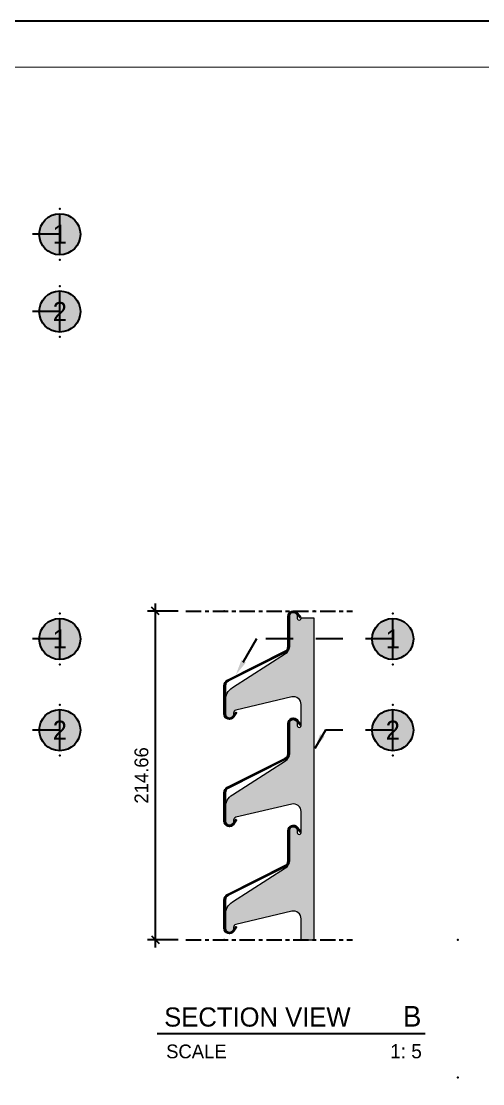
# Model space of a CAD drawing. Header units: millimetres. Extents: x -244126 to 368105, y -173968 to 259060.
# Drawn here: x -14426 to -14125, y 32757 to 33451 of the extents above; entities that cross this region are included whole.
import ezdxf
from ezdxf.enums import TextEntityAlignment as Align

# ---------------------------------------------------------------- set-up
doc = ezdxf.new("R2010")
doc.units = ezdxf.units.MM
doc.header["$MEASUREMENT"] = 0
for name, pattern in [('ACAD_ISO04W100', [30, 24, -3, 0, -3]), ('BORDER2', [22.224999999999998, 6.35, -3.175, 6.35, -3.175, 0, -3.175]), ('CENTER', [2, 1.25, -0.25, 0.25, -0.25]), ('HIDDEN', [9.524999999999999, 6.35, -3.175]), ('TA_GL_000.00010', [0.000275, 0.0001, -2.5e-05, 2.5e-05, -2.5e-05, 0.0001]), ('TA_GL_010.00000', [27.5, 10, -2.5, 2.5, -2.5, 10]), ('TA_HL_001.00', [6.5, 3.55, -2.95]), ('TA_HL_003.00000', [19.5, 10.65, -8.85])]:
    doc.linetypes.add(name, pattern=pattern)
for name, color, linetype in [('000 - D I M', 6, 'Continuous'), ('000 - GRID', 8, 'CENTER'), ('000 - H A T C H', 8, 'Continuous'), ('000 - SYMBOL CON', 1, 'Continuous'), ('000 - T E X T', 4, 'Continuous'), ('000 - TITLEBLOCK', 4, 'Continuous'), ('001 - ASCESSORIES', 1, 'Continuous'), ('A03_SUN LOUVER', 7, 'Continuous')]:
    doc.layers.add(name, color=color, linetype=linetype)
doc.styles.add('BROWALLIA', font='BrowalliaUPC.ttf')
doc.styles.add('Cetury Gothic', font='GOTHIC.TTF')
doc.styles.add('CORDIA', font='cordia.shx')
doc.styles.add('TA', font='Cordia New.ttf', dxfattribs={"height": 4.5})
doc.dimstyles.new('DIM E-E', dxfattribs={"dimscale": 2, "dimtxt": 0.18, "dimasz": 0.1, "dimexe": 0.1, "dimexo": 0.1, "dimgap": 0.09, "dimtad": 1, "dimtoh": 1, "dimzin": 0, "dimdsep": 46, "dimtxsty": 'CORDIA', "dimblk": 'OBLIQUE', "dimcen": 0.1, "dimdle": 0.1, "dimclrd": 40, "dimclre": 140, "dimclrt": 3, "dimadec": 0, "dimazin": 0, "dimtfac": 1, "dimtix": 1, "dimtmove": 2, "dimatfit": 3, "dimfxl": 1, "dimtolj": 1, "dimtzin": 0, "dimarcsym": 0})

# ---------------------------------------------------------------- blocks, each defined once
blk = doc.blocks.new('A$Cfd196da9')
at = {"color": 0, "linetype": 'ByBlock', "const_width": 0.1}
blk.add_lwpolyline([(-143.5, -98.00000000003524), (96.5, -98.00000000003524), (96.5, 98.99999999999818), (-143.5, 98.99999999999818)], close=True, dxfattribs=at)
blk = doc.blocks.new('*U1674')
at = {"layer": '000 - TITLEBLOCK', "color": 250}
blk.add_lwpolyline([(0, 0), (1485, 0), (1485, 1050), (0, 1050)], close=True, dxfattribs=at)
at = {"layer": '000 - T E X T', "color": 3, "xscale": 5, "yscale": 5, "zscale": 5}
blk.add_blockref('A$Cfd196da9', (742.5, 525), dxfattribs=at)
at = {"color": 4, "style": 'TA'}
blk.add_attdef('PAPER_SIZE', text='', height=6.254991836728832, dxfattribs=at).set_placement((1421.497533925394, 24.9351406972437), align=Align.MIDDLE_RIGHT)
blk.add_attdef('SCALE_SIZE', text='', height=6.254991836728832, dxfattribs=at).set_placement((1433.777100564457, 25.06541131656832), align=Align.MIDDLE_LEFT)
at = {"layer": '000 - T E X T', "color": 250, "style": 'TA'}
for tag, height, p in [('SUPERLINK', 5, (43.16158817450173, 1039.413349658148)), ('NAMEFILE', 5, (43.16158817450173, 1029.412246727175)), ('SC', 100, (8.409393920970842, 938.0263306360052))]:
    blk.add_attdef(tag, text='', height=height, dxfattribs=at).set_placement(p, align=Align.MIDDLE_LEFT)
at = {"layer": '000 - T E X T', "color": 4, "style": 'TA'}
for tag, height, p in [('NAME_JOB_1', 5, (1309.16251245334, 845.6251099963947)), ('NAME_JOB_2', 5, (1309.16251245334, 834.7168714372083)), ('NAME_PROJECT_1', 7.5, (1234.516375002395, 797.4226803075817)), ('NAME_PROJECT_2', 7.5, (1234.516375002395, 778.9226803075826)), ('NAME_PROJECT_3', 7.5, (1234.516375002395, 760.4226803075835)), ('CODE_VALUE_1', 4.75, (1302.871305970997, 722.8049402274655)), ('CODE_VALUE_2', 4.75, (1302.871305970997, 707.8049402274655)), ('PART_NAME_VALUE_1', 4.75, (1302.871305970997, 689.6858628249493)), ('PART_NAME_VALUE_2', 4.75, (1302.871305970997, 674.6858628249493)), ('PART_NAME_VALUE_3', 4.75, (1302.871305970997, 659.6858628249493)), ('MATTERIAL_VALUE_1', 9, (1304.892153537603, 642.2587338508606)), ('SPEC_VALUE', 9, (1304.892153537603, 621.71027721678)), ('THICKNESS_VALUE', 9, (1304.892153537603, 601.3211153423731)), ('COATING_VALUE_1', 9, (1304.892153537603, 581.2505284395206)), ('COATING_VALUE_2', 9, (1304.892153537603, 561.1799415366681)), ('NAME_TITLE_1', 6, (1236.266375002397, 194.0433449155262)), ('NAME_TITLE_2', 6, (1236.266375002397, 177.3933449155265)), ('NAME_TITLE_3', 6, (1236.266375002397, 160.7433449155269)), ('DRAWING_NO1', 6.000000000000001, (1236.527177739654, 82.28844565974441)), ('DRAWING_NO2', 6.000000000000001, (1236.527177739654, 62.28623979779741))]:
    blk.add_attdef(tag, text='', height=height, dxfattribs=at).set_placement(p, align=Align.MIDDLE_LEFT)
for tag, p in [('NAME_DAFT', (1383.527439747031, 340.5401880195609)), ('NAME_CHECKED', (1383.527439747031, 306.4879241162589)), ('NAME_DESIGNER', (1383.527439747031, 273.0281518038896)), ('NAME_DESIGN_MGR', (1383.527439747031, 237.7909047187222))]:
    blk.add_attdef(tag, text='', height=9, dxfattribs=at).set_placement(p, align=Align.MIDDLE_CENTER)
for tag, p, height in [('REV', (1383.815755262822, 125.6248846226049), 9.382487755093251), ('NAME_REMARK', (138.2147494100354, 43.25992316494649), 10)]:
    blk.add_attdef(tag, p, '', height=height, dxfattribs=at)
at = {"layer": '000 - T E X T', "color": 4, "style": 'Cetury Gothic'}
for tag, p in [('SHEET_NO.', (1403.947357155112, 84.99435907255929)), ('TOTAL_SHEET_NO.', (1402.414607150331, 44.0996035783246))]:
    blk.add_attdef(tag, text='', height=9, dxfattribs=at).set_placement(p, align=Align.CENTER)
blk = doc.blocks.new('000 - FAMELINE_AL.SUN_LV_70Z_CUT_VIEW')
at = {"layer": '000 - H A T C H'}
h = blk.add_hatch(dxfattribs=at)
h.set_pattern_fill('ANSI32', color=8, scale=2)
h.set_pattern_definition([(45, (0, 0), (-0.5303300858899107, 0.5303300858899107), []), (45, (0.35355339, 0), (-0.5303300858899107, 0.5303300858899107), [])])
edge = h.paths.add_edge_path()
edge.add_arc((-41.71909435685664, 63.80189602588693), 3.399999999999986, 359.7688178317894, 500.7773137959305)
edge.add_line((-44.35305455737182, 65.95183873724041), (-46.44665398359939, 63.3869064088849))
edge.add_line((-46.44665398359939, 63.3869064088849), (-45.98183747762232, 63.00750475393761))
edge.add_line((-45.98183747762232, 63.00750475393761), (-43.88823805138236, 65.57243708230635))
edge.add_arc((-41.71909435685045, 63.8018960258951), 2.799999999993822, -0.25475025521330963, 140.7773137957614, ccw=False)
edge.add_line((-38.91912203336574, 63.78944662088733), (-38.9191220333887, 44.01972320168352))
edge.add_arc((-34.9191220333887, 44.01972320168352), 4, 180, 244.3295045191594)
edge.add_line((-36.6519020997646, 40.41452234159676), (0.8728362579277018, 21.54602793816775))
edge.add_arc((-0.6000267984897698, 18.4816072070802), 3.400000000011559, 1.3181988833821379e-10, 64.32950451929122, ccw=False)
edge.add_line((2.799973201521789, 18.48160720708802), (2.799973201515968, -0.01085875736750097))
edge.add_arc((-1.672240363737032e-06, -4.791312291807515e-06), 2.799995911112356, 214.4412264402325, 359.7778968172909, ccw=False)
edge.add_line((-2.309177256072871, -1.58357203815649), (-4.075200694191153, 0.9916572906804504))
edge.add_line((-4.075200694191153, 0.9916572906804504), (-4.570024391912739, 0.6523204253608128))
edge.add_line((-4.570024391912739, 0.6523204253608128), (-2.804000953798055, -1.922908903484404))
edge.add_arc((1.343924971308752e-13, -6.008527009271347e-13), 3.399999999999771, 214.4412879448393, 359.7725146033154)
edge.add_line((3.399973201521789, -0.01349921971996082), (3.399973201521789, 18.48160720708802))
edge.add_arc((-0.600026798489675, 18.48160720708033), 4.000000000011464, 1.101744141655805e-10, 64.32950451926962)
edge.add_line((1.132753267884254, 22.08680806718075), (-36.39198508980822, 40.95530247060977))
edge.add_arc((-34.9191220333887, 44.01972320168352), 3.400000000000007, 180, 244.3295045191593, ccw=False)
edge.add_line((-38.3191220333887, 44.01972320168352), (-38.31912203338288, 63.78817741812782))
at = {"layer": 'A03_SUN LOUVER', "color": 0}
blk.add_lwpolyline([(-38.31912203339264, 63.78817743708649, 0.706785714724799), (-44.35305455737182, 65.95183873724041), (-46.44665398359939, 63.3869064088849), (-45.98183747762232, 63.00750475393761), (-43.88823805138236, 65.57243708230635, -0.7069399320194617), (-38.91912203336574, 63.78944662088733), (-38.9191220333887, 44.01972320168352, 0.2883019779868358), (-36.6519020997646, 40.41452234159676), (0.8728362579277018, 21.54602793816775, -0.2883019779868358), (2.799973201521789, 18.48160720708802), (2.799973201515968, -0.01085875736750097, -0.7354915496662431), (-2.309177256072871, -1.58357203815649), (-4.075200694191153, 0.9916572906804504), (-4.570024391912739, 0.6523204253608128), (-2.804000953798055, -1.922908903484404, 0.7354549486294412), (3.399973201521789, -0.01349921971996082), (3.399973201521789, 18.48160720708802, 0.2883019779868358), (1.132753267884254, 22.08680806718075), (-36.39198508980822, 40.95530247060977, -0.2883019779868358), (-38.3191220333887, 44.01972320168352), (-38.31912203338288, 63.78817741812782)], format="xyb", dxfattribs=at)
blk = doc.blocks.new('*U1727')
at = {"layer": '000 - H A T C H'}
h = blk.add_hatch(color=250, dxfattribs=at)
h.dxf.hatch_style = 1
edge = h.paths.add_edge_path()
edge.add_line((-33.90000000000509, 16.43987944460969), (-53.89094212214701, 16.43987944460241))
edge.add_arc((-53.91081998065738, 21.46298497766112), 5.023144864077078, 212.8405152144396, 270.2267345262356, ccw=False)
edge.add_line((-58.13118260262502, 18.73892116332005), (-80.27491986014576, 53.40191656156934))
edge.add_arc((-88.71963199477818, 47.9464357082053), 10.05362792121481, 32.86340221112347, 90.20384752263632)
edge.add_line((-88.75540082171614, 58), (-97.49430905147166, 58))
edge.add_arc((-97.54127099042171, 55.35900147801658), 2.641416024943545, 88.98128024949158, 271.0187197505088)
edge.add_line((-97.49430905147165, 52.71800295603316), (-96.99430905146122, 52.71800295603316))
edge.add_arc((-96.97907708457797, 50.72715051130761), 1.990910713589341, 13.791972121032984, 90.4383601556824, ccw=False)
edge.add_line((-95.04556892189072, 51.20177842273569), (-86.40792524243443, 14.60561331285858))
edge.add_arc((-91.2095102652986, 13.53392578167739), 4.919728945407767, -90.81834632082462, 12.58188450441071, ccw=False)
edge.add_line((-91.27977556638143, 8.614698638746631), (-105, 8.614698638746631))
edge.add_line((-105, 8.614698638746631), (-105, 0.2500000000000018))
edge.add_line((-105, 0.2500000000000017), (-35, 0.2500000000008454))
edge.add_line((-35, 0.2500000000008454), (-35.00000000000728, 8.614510067291967))
edge.add_arc((-35.00000000000642, 9.886290519705764), 1.271780452414642, 90.98667676382883, 270.0000000000499, ccw=False)
edge.add_line((-35.02189994117921, 11.15788240066468), (-33.90000000000872, 11.15788240066468))
edge.add_arc((-33.85303806105688, 13.79888092263715), 2.641416024932632, 268.981280249448, 451.0187197504735)
h = blk.add_hatch(color=250, dxfattribs=at)
h.dxf.hatch_style = 1
edge = h.paths.add_edge_path()
edge.add_line((36.09999999999491, 16.43987944460969), (16.10905787785299, 16.43987944460241))
edge.add_arc((16.08918001934262, 21.46298497766112), 5.023144864077078, 212.8405152144396, 270.2267345262356, ccw=False)
edge.add_line((11.86881739737498, 18.73892116332005), (-10.27491986014576, 53.40191656156934))
edge.add_arc((-18.71963199477818, 47.9464357082053), 10.05362792121481, 32.86340221112347, 90.20384752263632)
edge.add_line((-18.75540082171614, 58), (-27.49430905147166, 58))
edge.add_arc((-27.54127099042171, 55.35900147801658), 2.641416024943545, 88.98128024949158, 271.0187197505088)
edge.add_line((-27.49430905147165, 52.71800295603316), (-26.99430905146122, 52.71800295603316))
edge.add_arc((-26.97907708457797, 50.72715051130761), 1.990910713589341, 13.791972121032984, 90.4383601556824, ccw=False)
edge.add_line((-25.04556892189072, 51.20177842273569), (-16.40792524243443, 14.60561331285858))
edge.add_arc((-21.2095102652986, 13.53392578167739), 4.919728945407767, -90.81834632082462, 12.58188450441071, ccw=False)
edge.add_line((-21.27977556638143, 8.614698638746631), (-35.00000000000001, 8.614698638746631))
edge.add_line((-35, 8.614698638746631), (-34.99999999999999, 0.2500000000000018))
edge.add_line((-35, 0.2500000000000017), (35, 0.2500000000008454))
edge.add_line((35, 0.2500000000008454), (34.99999999999272, 8.614510067291967))
edge.add_arc((34.99999999999358, 9.886290519705764), 1.271780452414642, 90.98667676382883, 270.0000000000499, ccw=False)
edge.add_line((34.97810005882079, 11.15788240066468), (36.09999999999128, 11.15788240066468))
edge.add_arc((36.14696193894312, 13.79888092263715), 2.641416024932632, 268.981280249448, 451.0187197504735)
h = blk.add_hatch(color=250, dxfattribs=at)
h.dxf.hatch_style = 1
edge = h.paths.add_edge_path()
edge.add_line((106.0999999999949, 16.43987944460969), (86.10905787785299, 16.43987944460241))
edge.add_arc((86.08918001934262, 21.46298497766112), 5.023144864077078, 212.8405152144396, 270.2267345262356, ccw=False)
edge.add_line((81.86881739737498, 18.73892116332005), (59.72508013985424, 53.40191656156934))
edge.add_arc((51.28036800522182, 47.9464357082053), 10.05362792121481, 32.86340221112347, 90.20384752263632)
edge.add_line((51.24459917828386, 58), (42.50569094852834, 58))
edge.add_arc((42.45872900957829, 55.35900147801658), 2.641416024943545, 88.98128024949158, 271.0187197505088)
edge.add_line((42.50569094852835, 52.71800295603316), (43.00569094853878, 52.71800295603316))
edge.add_arc((43.02092291542203, 50.72715051130761), 1.990910713589341, 13.791972121032984, 90.4383601556824, ccw=False)
edge.add_line((44.95443107810928, 51.20177842273569), (53.59207475756557, 14.60561331285858))
edge.add_arc((48.7904897347014, 13.53392578167739), 4.919728945407767, -90.81834632082462, 12.58188450441071, ccw=False)
edge.add_line((48.72022443361857, 8.614698638746631), (34.99999999999999, 8.614698638746631))
edge.add_line((35, 8.614698638746631), (35.00000000000001, 0.2500000000000018))
edge.add_line((35, 0.2500000000000017), (105, 0.2500000000008454))
edge.add_line((105, 0.2500000000008454), (104.9999999999927, 8.614510067291967))
edge.add_arc((104.9999999999936, 9.886290519705764), 1.271780452414642, 90.98667676382883, 270.0000000000499, ccw=False)
edge.add_line((104.9781000588208, 11.15788240066468), (106.0999999999913, 11.15788240066468))
edge.add_arc((106.1469619389431, 13.79888092263715), 2.641416024932632, 268.981280249448, 451.0187197504735)
at = {"layer": '001 - ASCESSORIES', "color": 0, "linetype": 'Continuous', "lineweight": 15}
for points in [[(-105, 8.614698638746631), (-91.27977556638143, 8.614698638746631, 0.4844971872456622), (-86.40792524243443, 14.60561331285862), (-95.04556892189066, 51.20177842273552, 0.3474854791133033), (-96.99430905146073, 52.71800295603316), (-97.49430905147165, 52.71800295603316, -1.017939972898813), (-97.49430905147165, 58), (-88.75540082171574, 58, -0.2555495296819336), (-80.27491986014502, 53.40191656156821), (-58.1311826026249, 18.7389211633199, 0.2557623105672255), (-53.89094212214695, 16.43987944460241), (-33.90000000000509, 16.43987944460969, -1.017939972898888), (-33.90000000000873, 11.15788240066468), (-34.97810005883366, 11.15788240066468, 1.008647662346127), (-35, 8.614510067291121)], [(-35, 8.614698638746631), (-21.27977556638143, 8.614698638746631, 0.4844971872456622), (-16.40792524243443, 14.60561331285862), (-25.04556892189066, 51.20177842273552, 0.3474854791133033), (-26.99430905146073, 52.71800295603316), (-27.49430905147165, 52.71800295603316, -1.017939972898813), (-27.49430905147165, 58), (-18.75540082171574, 58, -0.2555495296819336), (-10.27491986014502, 53.40191656156821), (11.8688173973751, 18.7389211633199, 0.2557623105672255), (16.10905787785305, 16.43987944460241), (36.09999999999491, 16.43987944460969, -1.017939972898888), (36.09999999999127, 11.15788240066468), (35.02189994116634, 11.15788240066468, 1.008647662346127), (35, 8.614510067291121)], [(35, 8.614698638746631), (48.72022443361857, 8.614698638746631, 0.4844971872456622), (53.59207475756557, 14.60561331285862), (44.95443107810934, 51.20177842273552, 0.3474854791133033), (43.00569094853927, 52.71800295603316), (42.50569094852835, 52.71800295603316, -1.017939972898813), (42.50569094852835, 58), (51.24459917828426, 58, -0.2555495296819336), (59.72508013985498, 53.40191656156821), (81.8688173973751, 18.7389211633199, 0.2557623105672255), (86.10905787785305, 16.43987944460241), (106.0999999999949, 16.43987944460969, -1.017939972898888), (106.0999999999913, 11.15788240066468), (105.0218999411663, 11.15788240066468, 1.008647662346127), (105, 8.614510067291121)]]:
    blk.add_lwpolyline(points, format="xyb", dxfattribs=at)
blk.add_lwpolyline([(-105, 8.61469863874664), (-105, 8.572527594031473e-15), (105.0000000000057, 8.446576771348191e-13), (104.9999999999984, 8.614510067291967), (105, 8.614510067291121)], dxfattribs=at)
at = {"layer": 'A03_SUN LOUVER', "color": 3, "xscale": -1, "rotation": 270}
for p in [(-97.54127099042171, 55.35900147801658), (-27.54127099042171, 55.35900147801658), (42.45872900957829, 55.35900147801658)]:
    blk.add_blockref('000 - FAMELINE_AL.SUN_LV_70Z_CUT_VIEW', p, dxfattribs=at)
blk = doc.blocks.new('*U1732')
at = {"color": 3}
blk.add_point((0, -58.75897467952746), dxfattribs=at)
at = {"layer": '000 - GRID', "color": 0, "linetype": 'ByBlock'}
blk.add_line((0, 25), (3.495173032126783e-14, -83.75897467952746), dxfattribs=at)
at = {"layer": '000 - GRID', "color": 0}
blk.add_point((0, 0), dxfattribs=at)
at = {"style": 'TA', "flags": 1}
blk.add_attdef('LOCATION', (6, 6), '', height=4.5, dxfattribs=at)
blk = doc.blocks.new('_Oblique')
at = {"color": 0, "linetype": 'ByBlock', "lineweight": -2}
blk.add_line((-0.5, -0.5), (0.5, 0.5), dxfattribs=at)
blk = doc.blocks.new('*D1792')
at = {"layer": '000 - D I M', "color": 140, "linetype": 'ACAD_ISO04W100', "lineweight": -2, "transparency": 16777216}
for p, q in [((-14323.66753857398, 33065.82227923433), (-14343.66753857401, 33065.82227923433)), ((-14323.66753857398, 32851.16165419886), (-14343.66753857401, 32851.16165419886))]:
    blk.add_line(p, q, dxfattribs=at)
at = {"layer": '000 - D I M', "color": 40, "lineweight": -2, "transparency": 16777216}
blk.add_line((-14338.66753857401, 33070.82227923433), (-14338.66753857401, 32846.16165419886), dxfattribs=at)
at = {"layer": 'Defpoints', "color": 0, "transparency": 16777216}
for p in [(-14318.66753857398, 33065.82227923433), (-14338.66753857401, 32851.16165419886), (-14318.66753857398, 32851.16165419886)]:
    blk.add_point(p, dxfattribs=at)
at = {"layer": '000 - D I M', "color": 40, "lineweight": -2, "transparency": 16777216, "xscale": 5, "yscale": 5, "zscale": 5}
for p, rotation in [((-14338.66753857401, 33065.82227923433), 90), ((-14338.66753857401, 32851.16165419886), 270)]:
    blk.add_blockref('_Oblique', p, dxfattribs=dict(at, rotation=rotation))
at = {"layer": '000 - D I M', "color": 3, "transparency": 16777216, "insert": (-14347.667538574, 32958.49196671659), "char_height": 9, "attachment_point": 5, "rotation": 90, "style": 'CORDIA'}
blk.add_mtext('\\A1;214.66', dxfattribs=at)
blk = doc.blocks.new('*U1718')
at = {"color": 4}
blk.add_line((-4.258498455800009, 5.700827209227327), (-39.25849845580001, 5.700827209227327), dxfattribs=at)
at = {"linetype": 'TA_GL_000.00010'}
blk.add_point((8.881784197001252e-16, 18), dxfattribs=at)
blk.add_point((0, 0))
at = {"color": 4, "linetype": 'BORDER2', "style": 'Cetury Gothic'}
blk.add_text('SCALE', height=1.8, dxfattribs=at).set_placement((-38.06962739612595, 2.507720990193548))
at = {"color": 0, "style": 'TA'}
for tag, p in [('HEADING2', (-38.32903347561796, 10.64992116065969)), ('HEADING', (-38.32903347561796, 6.649921160659689))]:
    blk.add_attdef(tag, p, '', height=2.5, dxfattribs=at)
for tag, height, p in [('LO', 2.7, (-4.758498455798417, 6.649921160659687)), ('SC', 1.85, (-4.699605285589541, 2.507720990193548))]:
    blk.add_attdef(tag, text='', height=height, dxfattribs=at).set_placement(p, align=Align.RIGHT)
blk = doc.blocks.new('000 - ARROW FOR SYMBOL')
at = {"layer": '000 - SYMBOL CON', "color": 0, "linetype": 'HIDDEN'}
blk.add_solid([(1.288675134594087, 1.565384140907554), (0, 0), (0.7113248654059134, 1.898717474236037)], dxfattribs=at)
blk = doc.blocks.new('*U1741')
h = blk.add_hatch(color=250)
h.dxf.hatch_style = 1
edge = h.paths.add_edge_path()
edge.add_arc((0, 4.440892098500626e-16), 2.682889368654322, 0, 360)
for p in [(0, 3.32561480080992), (0, -3.325614800809919)]:
    blk.add_point(p)
at = {"layer": '000 - SYMBOL CON', "color": 0, "linetype": 'ByBlock'}
for points in [[(0, 0), (-25.41662546536064, 0), (-28.60927491126807, -5.529831051060619)], [(-25.41662546536064, 1.224646799147353e-15), (-25.41662546536064, 0), (-28.60927491128106, -5.529831051084793)]]:
    blk.add_lwpolyline(points, dxfattribs=at)
at = {"layer": '000 - SYMBOL CON', "color": 2}
blk.add_circle((0, 4.440892098500626e-16), 2.682889368654322, dxfattribs=at)
at = {"layer": 'Defpoints', "color": 250}
blk.add_line((0, -2.682889368654322), (4.440892098500626e-16, 2.682889368654322), dxfattribs=at)
at = {"layer": '000 - SYMBOL CON', "color": 0}
for p in [(-28.60927491126807, -5.529831051060619), (-28.60927491128106, -5.529831051084793)]:
    blk.add_blockref('000 - ARROW FOR SYMBOL', p, dxfattribs=at)
at = {"layer": '000 - T E X T', "style": 'BROWALLIA'}
blk.add_attdef('NO.CODE', text='', height=2.5, dxfattribs=at).set_placement((0, 0), align=Align.MIDDLE_CENTER)
blk = doc.blocks.new('*U1742')
h = blk.add_hatch(color=250)
h.dxf.hatch_style = 1
edge = h.paths.add_edge_path()
edge.add_arc((0, 4.440892098500626e-16), 2.682889368654322, 0, 360)
for p in [(0, 3.32561480080992), (0, -3.325614800809919)]:
    blk.add_point(p)
at = {"layer": '000 - SYMBOL CON', "color": 0, "linetype": 'ByBlock'}
for points in [[(0, 0), (-10.65883175021264, 0), (-12.05286233591819, -2.414531801743661)], [(-10.65883175021264, 1.224646799147353e-15), (-10.65883175021264, 0), (-12.05286233593304, -2.414531801766758)]]:
    blk.add_lwpolyline(points, dxfattribs=at)
at = {"layer": '000 - SYMBOL CON', "color": 2}
blk.add_circle((0, 4.440892098500626e-16), 2.682889368654322, dxfattribs=at)
at = {"layer": 'Defpoints', "color": 250}
blk.add_line((0, -2.682889368654322), (4.440892098500626e-16, 2.682889368654322), dxfattribs=at)
at = {"layer": '000 - SYMBOL CON', "color": 0}
for p in [(-12.05286233591819, -2.414531801743661), (-12.05286233593304, -2.414531801766758)]:
    blk.add_blockref('000 - ARROW FOR SYMBOL', p, dxfattribs=at)
at = {"layer": '000 - T E X T', "style": 'BROWALLIA'}
blk.add_attdef('NO.CODE', text='', height=2.5, dxfattribs=at).set_placement((0, 0), align=Align.MIDDLE_CENTER)
blk = doc.blocks.new('*U1743')
h = blk.add_hatch(color=250)
h.dxf.hatch_style = 1
edge = h.paths.add_edge_path()
edge.add_arc((0, 4.440892098500626e-16), 2.682889368654322, 0, 360)
for p in [(0, 3.32561480080992), (0, -3.325614800809919)]:
    blk.add_point(p)
at = {"layer": '000 - SYMBOL CON', "color": 0, "linetype": 'ByBlock'}
for points in [[(0, 0), (-12.53210404133534, 0), (-13.92613462704089, -2.414531801743661)], [(-12.53210404133534, 1.224646799147353e-15), (-12.53210404133534, 0), (-13.92613462705574, -2.414531801766758)]]:
    blk.add_lwpolyline(points, dxfattribs=at)
at = {"layer": '000 - SYMBOL CON', "color": 2}
blk.add_circle((0, 4.440892098500626e-16), 2.682889368654322, dxfattribs=at)
at = {"layer": 'Defpoints', "color": 250}
blk.add_line((0, -2.682889368654322), (4.440892098500626e-16, 2.682889368654322), dxfattribs=at)
at = {"layer": '000 - SYMBOL CON', "color": 0}
for p in [(-13.92613462704089, -2.414531801743661), (-13.92613462705574, -2.414531801766758)]:
    blk.add_blockref('000 - ARROW FOR SYMBOL', p, dxfattribs=at)
at = {"layer": '000 - T E X T', "style": 'BROWALLIA'}
blk.add_attdef('NO.CODE', text='', height=2.5, dxfattribs=at).set_placement((0, 0), align=Align.MIDDLE_CENTER)
blk = doc.blocks.new('*U1744')
h = blk.add_hatch(color=250)
h.dxf.hatch_style = 1
edge = h.paths.add_edge_path()
edge.add_arc((0, 4.440892098500626e-16), 2.682889368654322, 0, 360)
for p in [(0, 3.32561480080992), (0, -3.325614800809919)]:
    blk.add_point(p)
at = {"layer": '000 - SYMBOL CON', "color": 0, "linetype": 'ByBlock'}
for points in [[(0, 0), (-17.77795041588944, 0), (-20.47059986179523, -4.663805647274549)], [(-17.77795041588944, 1.224646799147353e-15), (-17.77795041588944, 0), (-20.47059986180878, -4.663805647298509)]]:
    blk.add_lwpolyline(points, dxfattribs=at)
at = {"layer": '000 - SYMBOL CON', "color": 2}
blk.add_circle((0, 4.440892098500626e-16), 2.682889368654322, dxfattribs=at)
at = {"layer": 'Defpoints', "color": 250}
blk.add_line((0, -2.682889368654322), (4.440892098500626e-16, 2.682889368654322), dxfattribs=at)
at = {"layer": '000 - SYMBOL CON', "color": 0}
for p in [(-20.47059986179523, -4.663805647274549), (-20.47059986180878, -4.663805647298509)]:
    blk.add_blockref('000 - ARROW FOR SYMBOL', p, dxfattribs=at)
at = {"layer": '000 - T E X T', "style": 'BROWALLIA'}
blk.add_attdef('NO.CODE', text='', height=2.5, dxfattribs=at).set_placement((0, 0), align=Align.MIDDLE_CENTER)
blk = doc.blocks.new('*U1745')
h = blk.add_hatch(color=250)
h.dxf.hatch_style = 1
edge = h.paths.add_edge_path()
edge.add_arc((0, 4.440892098500626e-16), 2.682889368654322, 0, 360)
for p in [(0, 3.32561480080992), (0, -3.325614800809919)]:
    blk.add_point(p)
at = {"layer": '000 - SYMBOL CON', "color": 0, "linetype": 'ByBlock'}
for points in [[(0, 0), (-8.801487875486425, 0), (-10.19551846119198, -2.414531801743661)], [(-8.801487875486425, 1.224646799147353e-15), (-8.801487875486425, 0), (-10.19551846120683, -2.414531801766758)]]:
    blk.add_lwpolyline(points, dxfattribs=at)
at = {"layer": '000 - SYMBOL CON', "color": 2}
blk.add_circle((0, 4.440892098500626e-16), 2.682889368654322, dxfattribs=at)
at = {"layer": 'Defpoints', "color": 250}
blk.add_line((0, -2.682889368654322), (4.440892098500626e-16, 2.682889368654322), dxfattribs=at)
at = {"layer": '000 - SYMBOL CON', "color": 0}
for p in [(-10.19551846119198, -2.414531801743661), (-10.19551846120683, -2.414531801766758)]:
    blk.add_blockref('000 - ARROW FOR SYMBOL', p, dxfattribs=at)
at = {"layer": '000 - T E X T', "style": 'BROWALLIA'}
blk.add_attdef('NO.CODE', text='', height=2.5, dxfattribs=at).set_placement((0, 0), align=Align.MIDDLE_CENTER)

msp = doc.modelspace()

# ---------------------------------------------------------------- block references
at = {"color": 2, "linetype": 'TA_HL_003.00000'}
msp.add_blockref('*U1674', (-14879.29094926101, 32401.12761174544), dxfattribs=at)
at = {"color": 2, "rotation": 90}
msp.add_blockref('*U1727', (-14234.90856389444, 32956.16165419885), dxfattribs=at)
at = {"layer": '000 - GRID', "linetype": 'TA_GL_010.00000', "rotation": 90}
for p in [(-14293.66753857398, 33065.82227923431), (-14293.66753857398, 32851.16165419885)]:
    msp.add_blockref('*U1732', p, dxfattribs=at)
at = {"layer": '000 - T E X T', "color": 2, "linetype": 'TA_HL_001.00', "ltscale": 2.5, "xscale": 5, "yscale": 5, "zscale": 5}
for name, p, values in [('*U1741', (-14400.99679050994, 33312.01130361154), {'NO.CODE': '1'}), ('*U1742', (-14400.99679050994, 33261.50947113743), {'NO.CODE': '2'}), ('*U1741', (-14400.99679050994, 33047.65008987059), {'NO.CODE': '1'}), ('*U1744', (-14183.69476179788, 33047.65008987059), {'NO.CODE': '1'}), ('*U1743', (-14400.99679050994, 32988.0359398358), {'NO.CODE': '2'}), ('*U1745', (-14183.69476179788, 32988.0359398358), {'NO.CODE': '2'})]:
    msp.add_blockref(name, p, dxfattribs=at).add_auto_attribs(values)
at = {"layer": '000 - T E X T', "xscale": 5, "yscale": 5, "zscale": 5}
msp.add_blockref('*U1718', (-14141.24594648158, 32761.16165419885), dxfattribs=at).add_auto_attribs({'HEADING': 'SECTION VIEW', 'LO': 'B', 'SC': '1: 5'})

# ---------------------------------------------------------------- dimensions: what is measured, and where the dimension line sits
at = {"layer": '000 - D I M', "color": 3}
dim = msp.add_linear_dim(base=(-14338.66753857401, 32851.16165419886), p1=(-14318.66753857398, 33065.82227923431), p2=(-14318.66753857398, 32851.16165419885), angle=90, dimstyle='DIM E-E', override={"dimscale": 50}, dxfattribs=at)
dim.commit()
dim.dimension.update_dxf_attribs({"geometry": '*D1792', "text_midpoint": (-14347.667538574, 32958.49196671659)})

doc.saveas('drawing.dxf')
